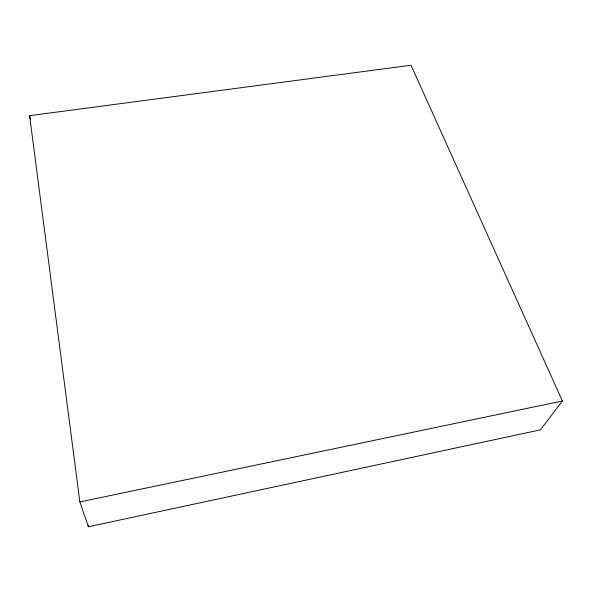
<?xml version="1.0" encoding="UTF-8"?>
<svg xmlns="http://www.w3.org/2000/svg" width="592" height="592" viewBox="0 0 592 592"><rect width="100%" height="100%" fill="white"/><g stroke="black" fill="none" stroke-linecap="round" stroke-linejoin="round"><path stroke-width="0.89" d="M562.4 400.984L540.429 429.844L88.4 526.762L79.861 501.927L29.6 115.677L411.018 65.238L562.4 400.984L79.861 501.927M29.6 115.677L30.421 119.207M88.156 524.934L88.4 526.762"/></g></svg>
